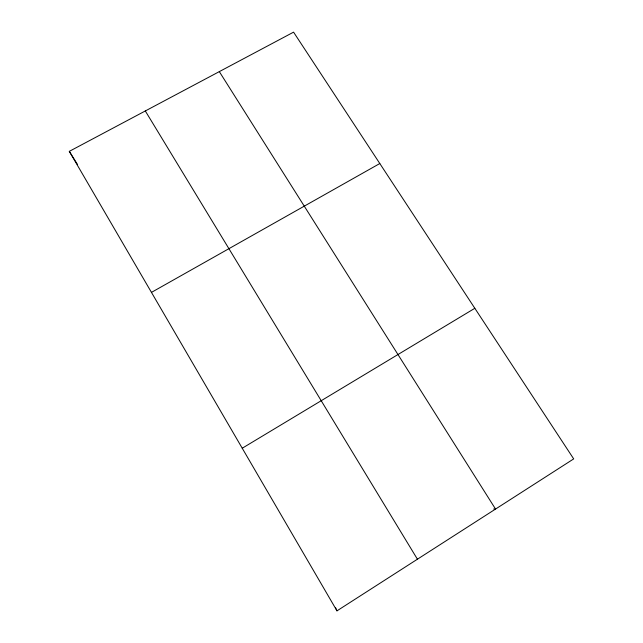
<?xml version="1.0" encoding="UTF-8"?>
<svg xmlns="http://www.w3.org/2000/svg" width="643" height="643" viewBox="0 0 643 643"><rect width="100%" height="100%" fill="white"/><g stroke="black" fill="none" stroke-linecap="round" stroke-linejoin="round"><path stroke-width="0.96" d="M336.972 610.85L573.693 458.901L293.57 32.15L69.307 151.362L336.972 610.85L335.558 607.683M242.242 448.227L474.831 308.294M151.467 292.388L379.804 163.531M493.728 508.991L495.544 509.063L219.319 71.622M69.307 151.362L77.385 164.278M145.31 110.958L417.428 559.209"/></g></svg>
